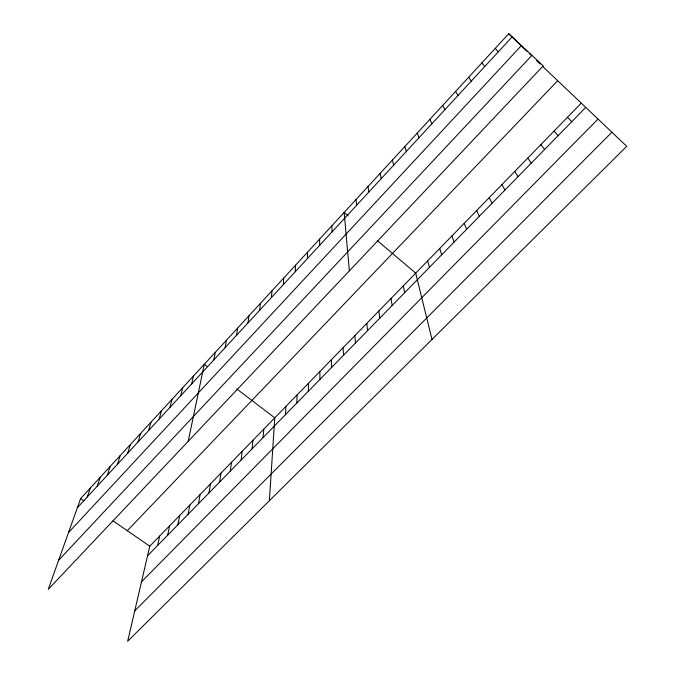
<?xml version="1.0" encoding="UTF-8"?>
<svg xmlns="http://www.w3.org/2000/svg" width="675" height="675" viewBox="0 0 675 675"><rect width="100%" height="100%" fill="white"/><g stroke="black" fill="none" stroke-linecap="round" stroke-linejoin="round"><path stroke-width="1.01" d="M308.348 391.255L308.399 383.332M307.429 258.55L307.496 252.231M296.857 403.009L297.076 394.959M295.287 271.704L295.54 265.216M285.483 414.644L285.871 406.468M283.281 284.707L283.711 278.058M269.376 500.715L274.776 417.859L236.739 388.935M263.09 437.569L263.79 429.14M271.392 297.574L272.008 290.765M252.062 448.858L252.914 440.303M259.639 310.306L260.432 303.337M241.135 460.029L242.139 451.364M230.327 471.091L231.474 462.316M248.012 322.903L248.965 315.782M219.62 482.051L220.919 473.158M236.503 335.365L237.625 328.092M209.022 492.893L210.457 483.891M225.113 347.692L226.403 340.276M198.526 503.634L200.104 494.53M188.131 514.274L189.844 505.06M213.84 359.902L215.3 352.333M177.837 524.804L179.685 515.489M188.198 441.323L204.297 364.272L207.461 366.677M167.645 535.233L169.627 525.825M157.553 545.56L159.663 536.06M191.658 383.923L193.421 376.093M581.04 103.376L149.782 546.193L127.668 641.25L626.729 146.315L542.455 66.226M180.731 395.752L182.647 387.788M169.923 407.464L171.982 399.364M159.216 419.057L161.426 410.822M148.627 430.523L150.972 422.17M138.139 441.88L140.628 433.409M127.761 453.119L130.376 444.53M117.475 464.257L120.234 455.549M107.3 475.276L110.185 466.45M97.225 486.186L100.237 477.25M87.252 496.986L90.391 487.949M80.629 498.547L48.271 589.317L543.206 65.855L508.731 33.75L80.629 498.547L83.953 500.833M77.372 507.684L512.114 36.897M68.504 532.558L521.412 45.554M58.641 560.225L531.934 55.35M127.297 530.702L557.601 80.806M147.555 555.795L585.537 107.603M141.48 581.875L597.881 119.213M134.738 610.85L611.828 132.317M113.054 520.889L149.782 546.193M348.165 215.857L344.14 212.448L349.372 270.861M377.308 240.578L415.707 273.147L432 339.432M508.731 33.75L526.972 51.317M529.242 53.502L530.752 54.953M536.65 60.632L540.278 64.133M567.498 117.281L571.742 121.719M495.231 48.406L498.361 51.789M554.099 131.034L558.107 135.675M481.882 62.902L484.768 66.513M540.852 144.644L544.615 149.479M527.74 158.11L531.267 163.139M468.678 77.245L471.327 81.067M514.763 171.425L518.062 176.648M455.617 91.42L458.03 95.47M501.93 184.613L505.001 190.012M442.69 105.452L444.876 109.704M489.223 197.657L492.083 203.243M476.651 210.558L479.292 216.321M429.907 119.332L431.873 123.795M464.214 223.341L466.636 229.272M417.268 133.059L419.006 137.725M451.896 235.98L454.115 242.089M439.712 248.493L441.728 254.77M404.755 146.644L406.282 151.504M427.646 260.887L429.46 267.317M392.377 160.085L393.694 165.139M380.126 173.382L381.24 178.622M403.279 285.905L404.696 292.663M390.977 298.536L392.2 305.446M368.01 186.536L368.913 191.97M378.81 311.032L379.839 318.094M356.012 199.555L356.721 205.166M366.77 323.392L367.613 330.607M354.856 335.627L355.506 342.993M343.06 347.743L343.533 355.244M331.796 225.855L332.117 231.82M331.383 359.724L331.678 367.377M319.579 239.119L319.705 245.261M319.832 371.587L319.95 379.375"/></g></svg>
